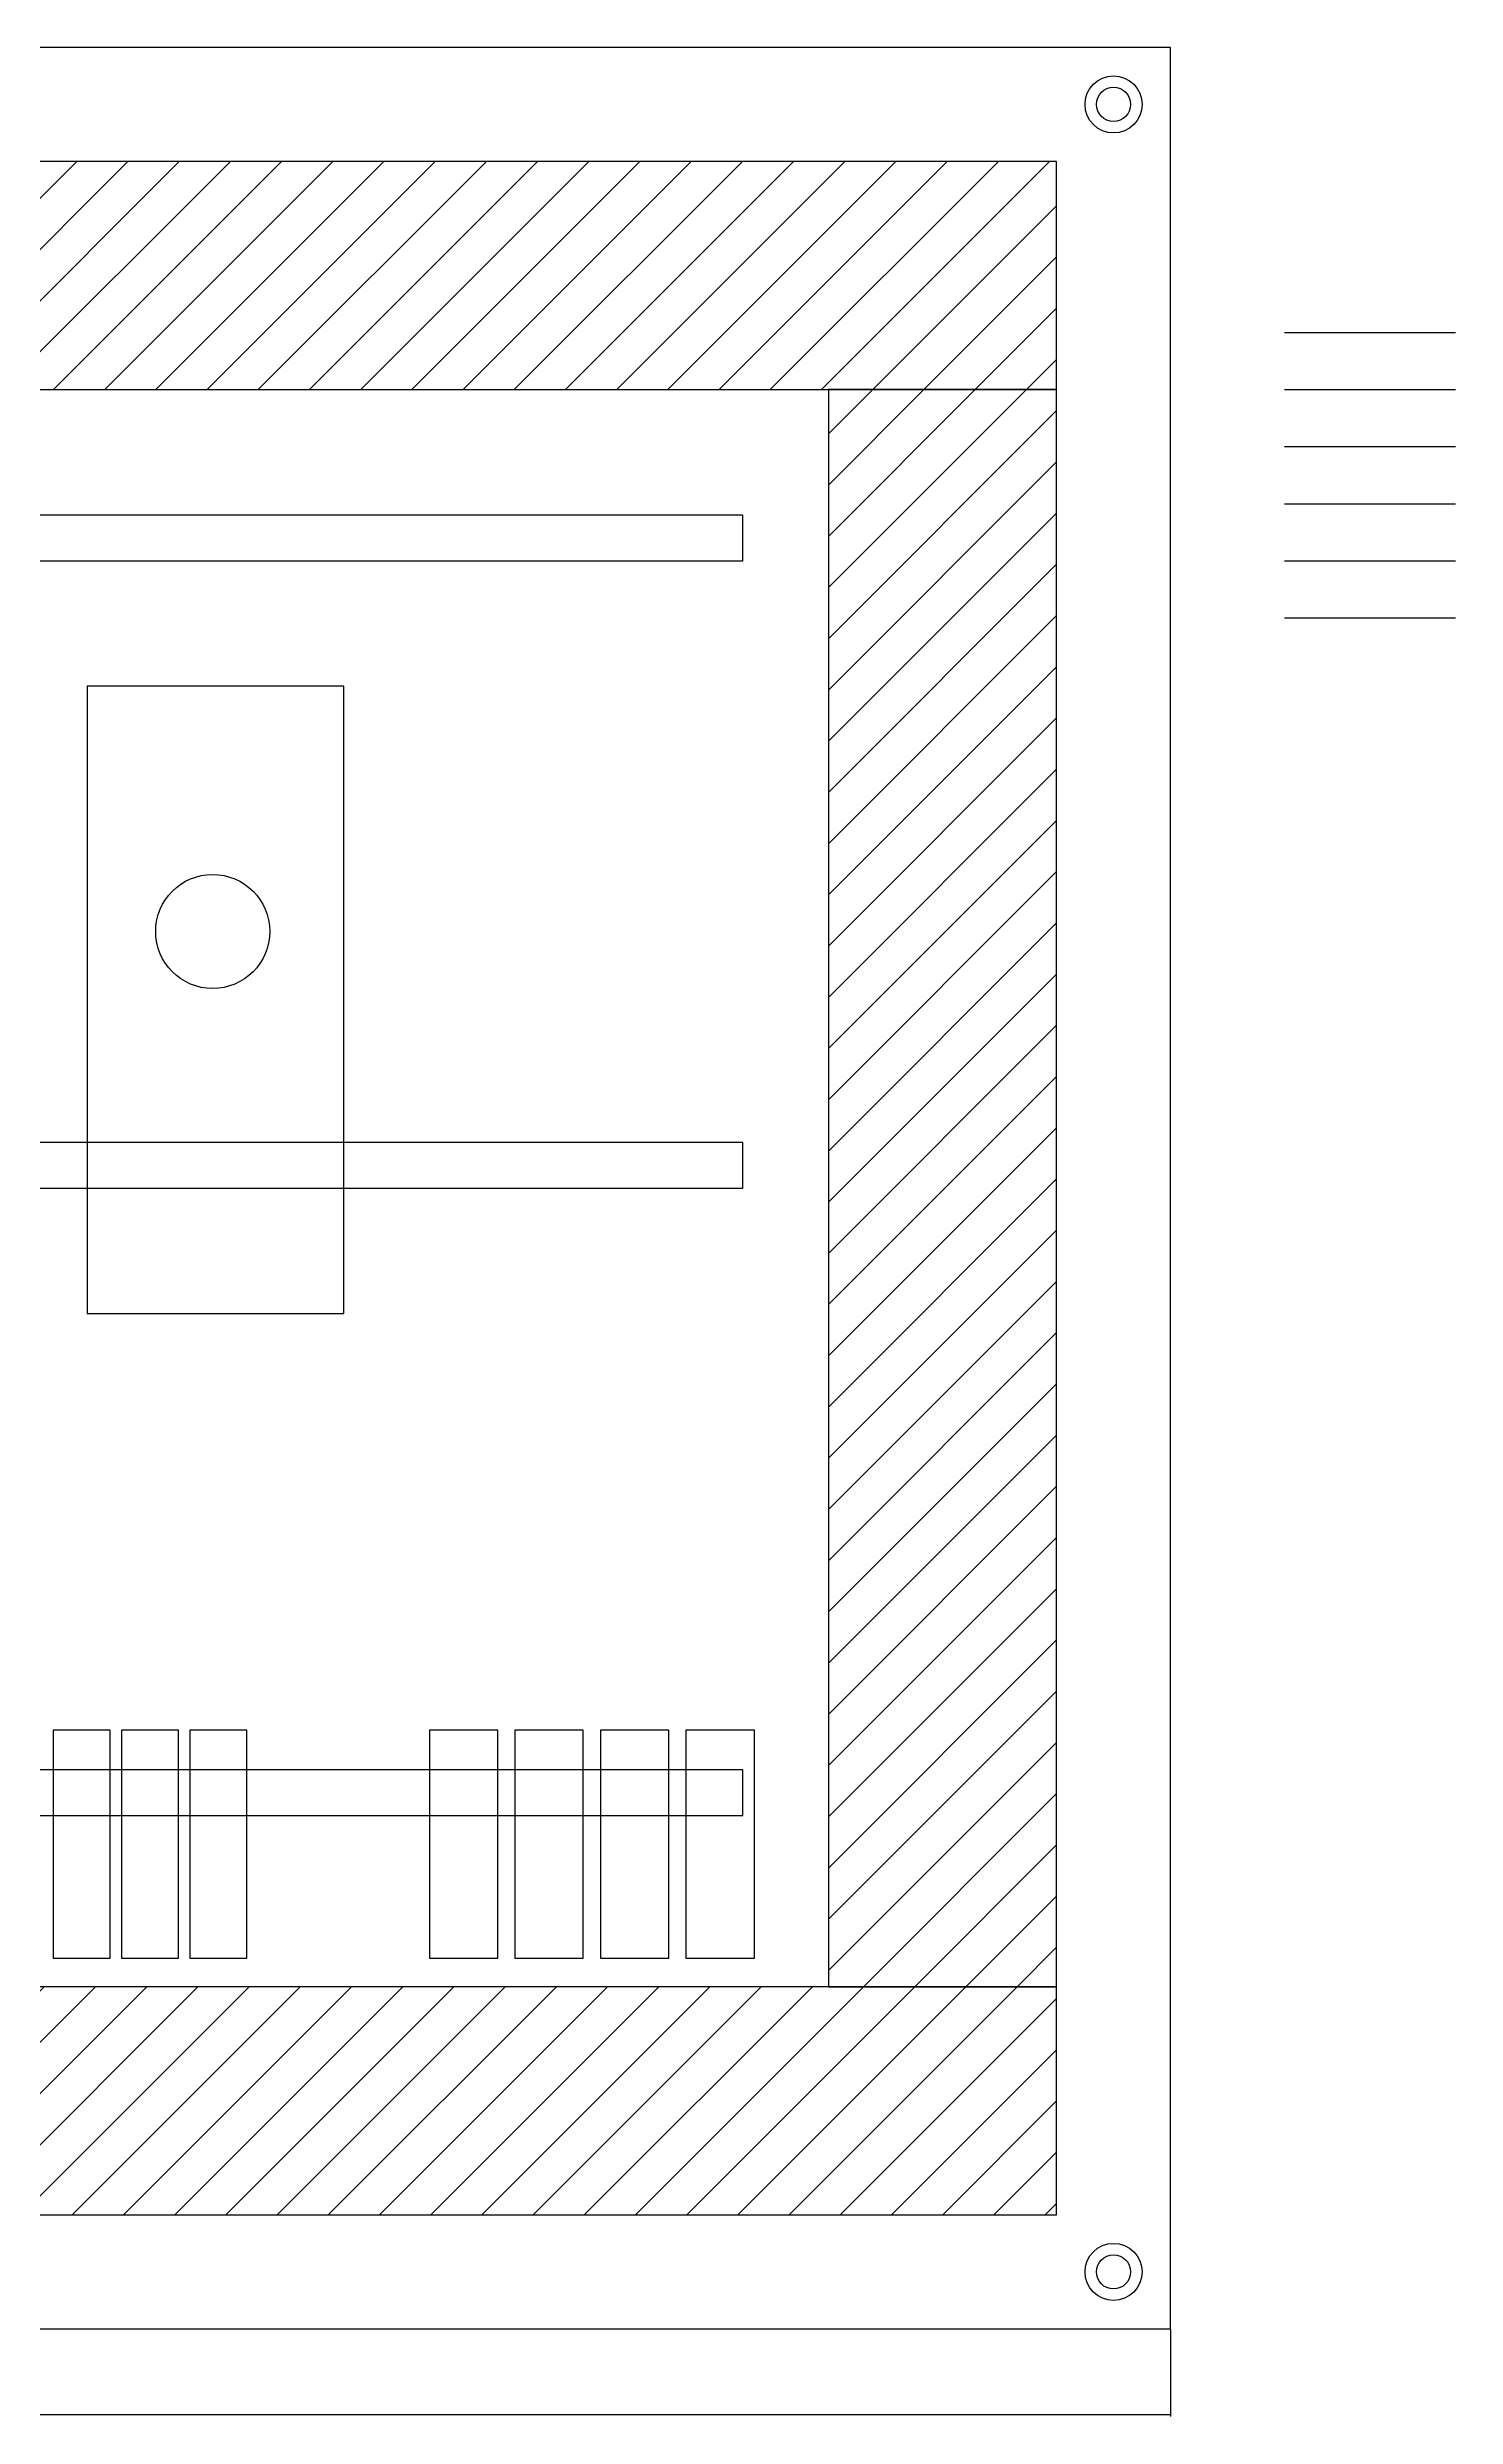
# Model space of a CAD drawing. Header units: millimetres. Extents: x -15 to 550, y -15 to 400.
# Drawn here: x 303 to 550, y -15.4 to 400 of the extents above; entities that cross this region are included whole.
import ezdxf

# ---------------------------------------------------------------- set-up
doc = ezdxf.new("R2010")
doc.units = ezdxf.units.MM
for name, color, linetype in [('COMPONENT', 4, 'Continuous'), ('DIMENSION', 8, 'Continuous'), ('DIN_RAIL', 1, 'Continuous'), ('PANEL', 7, 'Continuous'), ('TERMINAL', 3, 'Continuous'), ('WIRE', 5, 'Continuous'), ('WIRING_DUCT', 6, 'Continuous')]:
    doc.layers.add(name, color=color, linetype=linetype)
doc.styles.add('OpenSansCondensed-Light', font='OpenSansCondensed-Light.ttf')
doc.dimstyles.new('EZDXF', dxfattribs={"dimtxt": 0.25, "dimasz": 0.175, "dimexe": 0.375, "dimexo": 0.125, "dimgap": 0.1, "dimtad": 1, "dimlfac": 100, "dimzin": 12, "dimdsep": 46, "dimtxsty": 'OpenSansCondensed-Light', "dimblk": 'ARCHTICK', "dimcen": 2.5, "dimazin": 3, "dimtfac": 0.5, "dimtmove": 2, "dimatfit": 3})

# ---------------------------------------------------------------- blocks, each defined once
blk = doc.blocks.new('_ARCHTICK')
at = {"color": 0, "linetype": 'BYBLOCK', "const_width": 0.15}
blk.add_lwpolyline([(-0.5, -0.5), (0.5, 0.5)], dxfattribs=at)

msp = doc.modelspace()

# ---------------------------------------------------------------- hatches: boundary and pattern name
at = {"layer": 'WIRING_DUCT'}
h = msp.add_hatch(dxfattribs=at)
h.set_pattern_fill('ANSI31', scale=2)
h.paths.add_polyline_path([(20, 340), (480, 340), (480, 380), (20, 380)])
h = msp.add_hatch(dxfattribs=at)
h.set_pattern_fill('ANSI31', scale=2)
h.paths.add_polyline_path([(440, 60), (480, 60), (480, 340), (440, 340)])
h = msp.add_hatch(dxfattribs=at)
h.set_pattern_fill('ANSI31', scale=2)
h.paths.add_polyline_path([(20, 20), (480, 20), (480, 60), (20, 60)])

# ---------------------------------------------------------------- linework, layer by layer
at = {"layer": 'COMPONENT'}
msp.add_line((520, 330), (550, 330), dxfattribs=at)
msp.add_lwpolyline([(310, 178), (355, 178), (355, 288), (310, 288)], close=True, dxfattribs=at)
msp.add_circle((332, 245), 10, dxfattribs=at)
at = {"layer": 'DIN_RAIL'}
msp.add_line((520, 340), (550, 340), dxfattribs=at)
for points in [[(75, 310), (425, 310), (425, 318), (75, 318)], [(75, 200), (425, 200), (425, 208), (75, 208)], [(75, 90), (425, 90), (425, 98), (75, 98)]]:
    msp.add_lwpolyline(points, close=True, dxfattribs=at)
at = {"layer": 'PANEL'}
msp.add_line((520, 350), (550, 350), dxfattribs=at)
msp.add_lwpolyline([(0, 0), (500, 0), (500, 400), (0, 400)], close=True, dxfattribs=at)
for centre, radius in [((490, 390), 5), ((490, 390), 3), ((490, 10), 5), ((490, 10), 3)]:
    msp.add_circle(centre, radius, dxfattribs=at)
at = {"layer": 'TERMINAL'}
msp.add_line((520, 320), (550, 320), dxfattribs=at)
for points in [[(304, 65), (314, 65), (314, 105), (304, 105)], [(316, 65), (326, 65), (326, 105), (316, 105)], [(328, 65), (338, 65), (338, 105), (328, 105)], [(370, 65), (382, 65), (382, 105), (370, 105)], [(385, 65), (397, 65), (397, 105), (385, 105)], [(400, 65), (412, 65), (412, 105), (400, 105)], [(415, 65), (427, 65), (427, 105), (415, 105)]]:
    msp.add_lwpolyline(points, close=True, dxfattribs=at)
at = {"layer": 'WIRE'}
msp.add_line((520, 300), (550, 300), dxfattribs=at)
at = {"layer": 'WIRING_DUCT'}
msp.add_line((520, 310), (550, 310), dxfattribs=at)
for points in [[(20, 340), (480, 340), (480, 380), (20, 380)], [(440, 60), (480, 60), (480, 340), (440, 340)], [(20, 20), (480, 20), (480, 60), (20, 60)]]:
    msp.add_lwpolyline(points, close=True, dxfattribs=at)

# ---------------------------------------------------------------- dimensions: what is measured, and where the dimension line sits
at = {"layer": 'DIMENSION'}
msp.add_linear_dim(base=(0, -15), p1=(0, 0), p2=(500, 0), dimstyle='EZDXF', dxfattribs=at).render()

doc.saveas('drawing.dxf')
